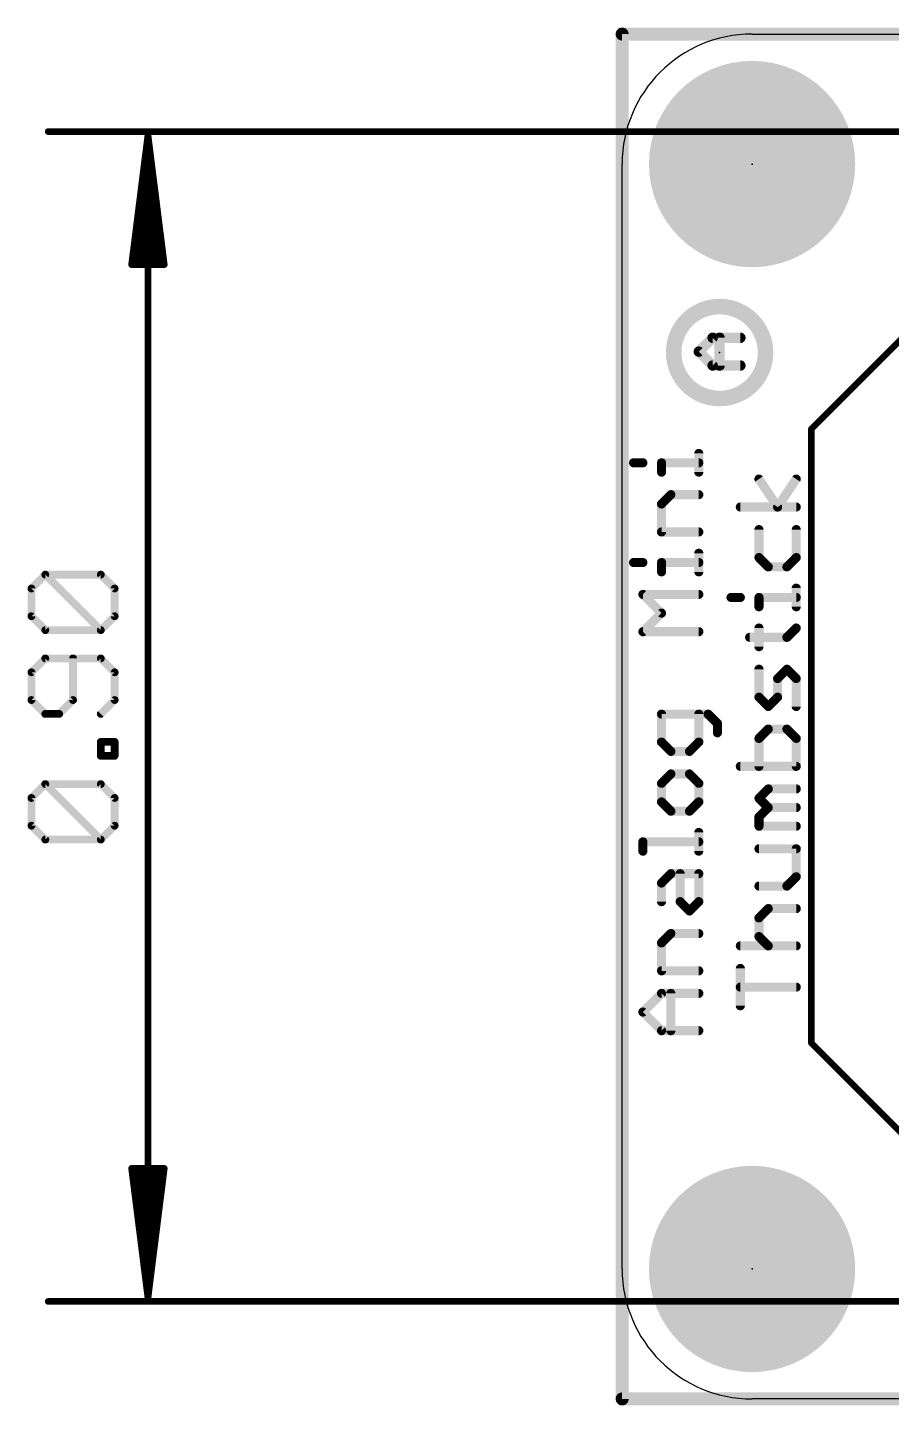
# Model space of a CAD drawing. Extents: x -11.6 to 25.5, y -0.1 to 26.8.
# Drawn here: x -11.62 to 5.26, y -0.13 to 26.8 of the extents above; entities that cross this region are included whole.
import ezdxf

# ---------------------------------------------------------------- set-up
doc = ezdxf.new("R2010")
doc.units = 0
for name, color, linetype in [('1', 12, 'CONTINUOUS'), ('16', 132, 'CONTINUOUS'), ('17', 110, 'CONTINUOUS'), ('20', 53, 'CONTINUOUS'), ('21', 40, 'CONTINUOUS'), ('23', 53, 'CONTINUOUS'), ('39', 12, 'CONTINUOUS'), ('40', 132, 'CONTINUOUS'), ('41', 12, 'CONTINUOUS'), ('42', 132, 'CONTINUOUS'), ('43', 110, 'CONTINUOUS'), ('47', 253, 'CONTINUOUS')]:
    doc.layers.add(name, color=color, linetype=linetype)

# ---------------------------------------------------------------- blocks, each defined once
blk = doc.blocks.new('ROUNDP')
at = {"const_width": 0.5}
blk.add_lwpolyline([(0, -0.25, 1), (0, 0.25, 1), (0, -0.25)], format="xyb", dxfattribs=at)

msp = doc.modelspace()

# ---------------------------------------------------------------- linework, layer by layer
at = {"layer": '1', "const_width": 0.254}
for points in [[(0, 26.67), (0, 0)], [(25.4, 26.67), (0, 26.67)], [(0, 0), (25.4, 0)]]:
    msp.add_lwpolyline(points, dxfattribs=at)
at = {"layer": '1', "const_width": 0.127}
for points in [[(0.0635, 26.67, 1), (-0.0635, 26.67)], [(0, 26.7335, 1), (0, 26.6065)], [(0, 0.0635, 1), (0, -0.0635)], [(-0.0635, 0, 1), (0.0635, 0)]]:
    msp.add_lwpolyline(points, format="xyb", dxfattribs=at)
at = {"layer": '16', "const_width": 0.254}
for points in [[(0, 26.67), (0, 0)], [(25.4, 26.67), (0, 26.67)], [(0, 0), (25.4, 0)]]:
    msp.add_lwpolyline(points, dxfattribs=at)
at = {"layer": '16', "const_width": 0.127}
for points in [[(0.0635, 26.67, 1), (-0.0635, 26.67)], [(0, 26.7335, 1), (0, 26.6065)], [(0, 0.0635, 1), (0, -0.0635)], [(-0.0635, 0, 1), (0.0635, 0)]]:
    msp.add_lwpolyline(points, format="xyb", dxfattribs=at)
at = {"layer": '20'}
for p, q in [((2.54, 26.67), (22.86, 26.67)), ((0, 2.54), (0, 24.13)), ((22.86, 0), (2.54, 0))]:
    msp.add_line(p, q, dxfattribs=at)
for centre, start, end in [((2.54, 24.13), 90, 180), ((2.54, 2.54), 180, 270)]:
    msp.add_arc(centre, 2.54, start, end, dxfattribs=at)
at = {"layer": '21'}
for points, const_width in [([(2.54, 22.33, 1), (2.54, 25.93, 1), (2.54, 22.33)], 0.2032), ([(1.905, 19.549, 1), (1.905, 21.345, 1), (1.905, 19.549)], 0.3048), ([(1.7691, 20.7861, 1), (1.7691, 20.6845)], 0.1016), ([(1.805, 20.6994, 1), (1.7332, 20.7712)], 0.1016), ([(1.9555, 20.7353, 1), (1.8539, 20.7353)], 0.1016), ([(2.3114, 20.6845, 1), (2.3114, 20.7861)], 0.1016), ([(1.5338, 20.5001, 1), (1.462, 20.4282)], 0.1016), ([(1.462, 20.5001, 1), (1.5338, 20.4282)], 0.1016), ([(1.7691, 20.2438, 1), (1.7691, 20.1422)], 0.1016), ([(1.7332, 20.1571, 1), (1.805, 20.2289)], 0.1016), ([(1.8539, 20.193, 1), (1.9555, 20.193)], 0.1016), ([(2.3114, 20.1422, 1), (2.3114, 20.2438)], 0.1016), ([(3.6775, 18.9765, 1), (3.7225, 18.9315)], 0.0635), ([(3.7318, 18.954, 1), (3.6683, 18.954)], 0.0635), ([(0.2233, 18.3369, 1), (0.2233, 18.248)], 0.0889), ([(0.4055, 18.248, 1), (0.4055, 18.3369)], 0.0889), ([(0.7698, 18.3369, 1), (0.7698, 18.248)], 0.0889), ([(0.8143, 18.2925, 1), (0.7254, 18.2925)], 0.0889), ([(1.5431, 18.4746, 1), (1.4542, 18.4746)], 0.0889), ([(1.4986, 18.248, 1), (1.4986, 18.3369)], 0.0889), ([(0.7254, 18.1103, 1), (0.8143, 18.1103)], 0.0889), ([(1.4542, 18.1103, 1), (1.5431, 18.1103)], 0.0889), ([(2.7118, 17.9993, 1), (2.6379, 17.95)], 0.0889), ([(3.4406, 17.95, 1), (3.3666, 17.9993)], 0.0889), ([(0.7384, 17.5189, 1), (0.8013, 17.456)], 0.0889), ([(0.8143, 17.4874, 1), (0.7254, 17.4874)], 0.0889), ([(0.952, 17.7141, 1), (0.952, 17.6252)], 0.0889), ([(0.9835, 17.6382, 1), (0.9206, 17.7011)], 0.0889), ([(1.4986, 17.6252, 1), (1.4986, 17.7141)], 0.0889), ([(2.3105, 17.4726, 1), (2.3105, 17.3837)], 0.0889), ([(3.4036, 17.3837, 1), (3.4036, 17.4726)], 0.0889), ([(3.0022, 17.4528, 1), (3.0762, 17.4035)], 0.0889), ([(3.0022, 17.4035, 1), (3.0762, 17.4528)], 0.0889), ([(0.7698, 16.9853, 1), (0.7698, 16.8964)], 0.0889), ([(0.7254, 16.9409, 1), (0.8143, 16.9409)], 0.0889), ([(1.4986, 16.8964, 1), (1.4986, 16.9853)], 0.0889), ([(2.7193, 16.9875, 1), (2.6304, 16.9875)], 0.0889), ([(3.448, 16.9875, 1), (3.3592, 16.9875)], 0.0889), ([(0.2233, 16.3879, 1), (0.2233, 16.299)], 0.0889), ([(0.4055, 16.299, 1), (0.4055, 16.3879)], 0.0889), ([(0.7698, 16.3879, 1), (0.7698, 16.299)], 0.0889), ([(0.8143, 16.3435, 1), (0.7254, 16.3435)], 0.0889), ([(1.5431, 16.5257, 1), (1.4542, 16.5257)], 0.0889), ([(1.4986, 16.299, 1), (1.4986, 16.3879)], 0.0889), ([(2.6304, 16.4409, 1), (2.7193, 16.4409)], 0.0889), ([(2.7063, 16.4723, 1), (2.6434, 16.4095)], 0.0889), ([(3.3592, 16.4409, 1), (3.448, 16.4409)], 0.0889), ([(3.435, 16.4095, 1), (3.3722, 16.4723)], 0.0889), ([(0.7254, 16.1613, 1), (0.8143, 16.1613)], 0.0889), ([(1.4542, 16.1613, 1), (1.5431, 16.1613)], 0.0889), ([(2.857, 16.3032, 1), (2.857, 16.2143)], 0.0889), ([(2.8256, 16.2273, 1), (2.8885, 16.2902)], 0.0889), ([(3.19, 16.2902, 1), (3.2528, 16.2273)], 0.0889), ([(3.2214, 16.2143, 1), (3.2214, 16.3032)], 0.0889), ([(3.448, 15.8435, 1), (3.3592, 15.8435)], 0.0889), ([(0.4369, 15.7521, 1), (0.374, 15.6892)], 0.0889), ([(0.4055, 15.7651, 1), (0.4055, 15.6762)], 0.0889), ([(1.4986, 15.6762, 1), (1.4986, 15.7651)], 0.0889), ([(2.1283, 15.7058, 1), (2.1283, 15.6169)], 0.0889), ([(2.3105, 15.6169, 1), (2.3105, 15.7058)], 0.0889), ([(2.7193, 15.6613, 1), (2.6304, 15.6613)], 0.0889), ([(2.6748, 15.7058, 1), (2.6748, 15.6169)], 0.0889), ([(3.4036, 15.6169, 1), (3.4036, 15.7058)], 0.0889), ([(0.7384, 15.3248, 1), (0.8013, 15.3877)], 0.0889), ([(0.8013, 15.3248, 1), (0.7384, 15.3877)], 0.0889), ([(2.6304, 15.4791, 1), (2.7193, 15.4791)], 0.0889), ([(3.3592, 15.4791, 1), (3.448, 15.4791)], 0.0889), ([(0.4055, 15.0363, 1), (0.4055, 14.9474)], 0.0889), ([(1.4986, 14.9474, 1), (1.4986, 15.0363)], 0.0889), ([(2.7193, 15.0639, 1), (2.6304, 15.0639)], 0.0889), ([(3.435, 15.0325, 1), (3.3722, 15.0953)], 0.0889), ([(0.374, 15.0233, 1), (0.4369, 14.9605)], 0.0889), ([(2.4927, 14.9262, 1), (2.4927, 14.8373)], 0.0889), ([(3.19, 14.9132, 1), (3.2528, 14.8503)], 0.0889), ([(3.2214, 14.8373, 1), (3.2214, 14.9262)], 0.0889), ([(2.6304, 14.6995, 1), (2.7193, 14.6995)], 0.0889), ([(2.7193, 14.2589, 1), (2.6304, 14.2589)], 0.0889), ([(3.2528, 14.2903, 1), (3.19, 14.2275)], 0.0889), ([(3.2528, 14.2275, 1), (3.19, 14.2903)], 0.0889), ([(3.0837, 14.0767, 1), (2.9948, 14.0767)], 0.0889), ([(3.0078, 14.1081, 1), (3.0707, 14.0453)], 0.0889), ([(3.448, 14.0767, 1), (3.3592, 14.0767)], 0.0889), ([(3.3722, 14.0453, 1), (3.435, 14.1081)], 0.0889), ([(2.7063, 13.7438, 1), (2.6434, 13.6809)], 0.0889), ([(2.6304, 13.7123, 1), (2.7193, 13.7123)], 0.0889), ([(2.9948, 13.7123, 1), (3.0837, 13.7123)], 0.0889), ([(3.0707, 13.6809, 1), (3.0078, 13.7438)], 0.0889), ([(0.7698, 13.4263, 1), (0.7698, 13.3374)], 0.0889), ([(0.8143, 13.3818, 1), (0.7254, 13.3818)], 0.0889), ([(1.5431, 13.3818, 1), (1.4542, 13.3818)], 0.0889), ([(1.7122, 13.4133, 1), (1.6494, 13.3504)], 0.0889), ([(1.6808, 13.3374, 1), (1.6808, 13.4263)], 0.0889), ([(2.8256, 13.5616, 1), (2.8885, 13.4987)], 0.0889), ([(2.8256, 13.4987, 1), (2.8885, 13.5616)], 0.0889), ([(3.3592, 13.5301, 1), (3.448, 13.5301)], 0.0889), ([(1.9074, 13.1997, 1), (1.8185, 13.1997)], 0.0889), ([(1.8315, 13.1682, 1), (1.8944, 13.2311)], 0.0889), ([(0.8013, 12.8667, 1), (0.7384, 12.8038)], 0.0889), ([(1.53, 12.8038, 1), (1.4672, 12.8667)], 0.0889), ([(1.8185, 13.0175, 1), (1.9074, 13.0175)], 0.0889), ([(2.7193, 12.9073, 1), (2.6304, 12.9073)], 0.0889), ([(2.6434, 12.9387, 1), (2.7063, 12.8759)], 0.0889), ([(2.857, 13.1339, 1), (2.857, 13.045)], 0.0889), ([(2.8885, 13.0581, 1), (2.8256, 13.1209)], 0.0889), ([(3.2528, 13.1209, 1), (3.19, 13.0581)], 0.0889), ([(3.2214, 13.045, 1), (3.2214, 13.1339)], 0.0889), ([(3.448, 12.9073, 1), (3.3592, 12.9073)], 0.0889), ([(3.3722, 12.8759, 1), (3.435, 12.9387)], 0.0889), ([(0.7254, 12.8353, 1), (0.8143, 12.8353)], 0.0889), ([(0.952, 12.6975, 1), (0.952, 12.6086)], 0.0889), ([(0.9206, 12.6217, 1), (0.9835, 12.6845)], 0.0889), ([(1.285, 12.6845, 1), (1.3478, 12.6217)], 0.0889), ([(1.3164, 12.6086, 1), (1.3164, 12.6975)], 0.0889), ([(1.4542, 12.8353, 1), (1.5431, 12.8353)], 0.0889), ([(2.3105, 12.4052, 1), (2.3105, 12.3163)], 0.0889), ([(2.6304, 12.3607, 1), (2.7193, 12.3607)], 0.0889), ([(3.3592, 12.3607, 1), (3.448, 12.3607)], 0.0889), ([(3.4036, 12.3163, 1), (3.4036, 12.4052)], 0.0889), ([(0.8143, 12.0303, 1), (0.7254, 12.0303)], 0.0889), ([(0.952, 12.2569, 1), (0.952, 12.168)], 0.0889), ([(0.9835, 12.181, 1), (0.9206, 12.2439)], 0.0889), ([(1.3478, 12.2439, 1), (1.285, 12.181)], 0.0889), ([(1.3164, 12.168, 1), (1.3164, 12.2569)], 0.0889), ([(1.5431, 12.0303, 1), (1.4542, 12.0303)], 0.0889), ([(0.7384, 12.0617, 1), (0.8013, 11.9988)], 0.0889), ([(1.4672, 11.9988, 1), (1.53, 12.0617)], 0.0889), ([(2.857, 11.9645, 1), (2.857, 11.8756)], 0.0889), ([(2.8885, 11.8887, 1), (2.8256, 11.9515)], 0.0889), ([(3.4036, 11.8756, 1), (3.4036, 11.9645)], 0.0889), ([(0.8013, 11.6973, 1), (0.7384, 11.6344)], 0.0889), ([(0.7254, 11.6659, 1), (0.8143, 11.6659)], 0.0889), ([(1.4542, 11.6659, 1), (1.5431, 11.6659)], 0.0889), ([(1.53, 11.6344, 1), (1.4672, 11.6973)], 0.0889), ([(2.7063, 11.7693, 1), (2.6434, 11.7065)], 0.0889), ([(2.6434, 11.7693, 1), (2.7063, 11.7065)], 0.0889), ([(2.857, 11.6002, 1), (2.857, 11.5113)], 0.0889), ([(2.8885, 11.5243, 1), (2.8256, 11.5871)], 0.0889), ([(2.8256, 11.5243, 1), (2.8885, 11.5871)], 0.0889), ([(3.4036, 11.5113, 1), (3.4036, 11.6002)], 0.0889), ([(0.952, 11.5281, 1), (0.952, 11.4392)], 0.0889), ([(0.9206, 11.4523, 1), (0.9835, 11.5151)], 0.0889), ([(1.285, 11.5151, 1), (1.3478, 11.4523)], 0.0889), ([(1.3164, 11.4392, 1), (1.3164, 11.5281)], 0.0889), ([(2.7193, 11.3735, 1), (2.6304, 11.3735)], 0.0889), ([(2.6434, 11.405, 1), (2.7063, 11.3421)], 0.0889), ([(1.5431, 11.0685, 1), (1.4542, 11.0685)], 0.0889), ([(2.6748, 11.2358, 1), (2.6748, 11.1469)], 0.0889), ([(2.6304, 11.1913, 1), (2.7193, 11.1913)], 0.0889), ([(3.4036, 11.1469, 1), (3.4036, 11.2358)], 0.0889), ([(0.4499, 10.8863, 1), (0.361, 10.8863)], 0.0889), ([(0.4055, 10.9307, 1), (0.4055, 10.8418)], 0.0889), ([(1.4986, 10.8418, 1), (1.4986, 10.9307)], 0.0889), ([(2.6748, 10.7951, 1), (2.6748, 10.7063)], 0.0889), ([(3.448, 10.7507, 1), (3.3592, 10.7507)], 0.0889), ([(3.4036, 10.7063, 1), (3.4036, 10.7951)], 0.0889), ([(0.361, 10.7041, 1), (0.4499, 10.7041)], 0.0889), ([(1.4542, 10.7041, 1), (1.5431, 10.7041)], 0.0889), ([(0.952, 10.3079, 1), (0.952, 10.219)], 0.0889), ([(0.9835, 10.232, 1), (0.9206, 10.2949)], 0.0889), ([(1.1787, 10.2635, 1), (1.0898, 10.2635)], 0.0889), ([(1.5431, 10.2635, 1), (1.4542, 10.2635)], 0.0889), ([(1.4986, 10.219, 1), (1.4986, 10.3079)], 0.0889), ([(3.3592, 10.2041, 1), (3.448, 10.2041)], 0.0889), ([(3.435, 10.1727, 1), (3.3722, 10.2356)], 0.0889), ([(0.7384, 10.1127, 1), (0.8013, 10.0498)], 0.0889), ([(0.8143, 10.0813, 1), (0.7254, 10.0813)], 0.0889), ([(2.6748, 10.0664, 1), (2.6748, 9.9775)], 0.0889), ([(3.19, 10.0534, 1), (3.2528, 9.9905)], 0.0889), ([(3.2214, 9.9775, 1), (3.2214, 10.0664)], 0.0889), ([(0.7254, 9.7169, 1), (0.8143, 9.7169)], 0.0889), ([(1.1657, 9.7483, 1), (1.1028, 9.6855)], 0.0889), ([(1.0898, 9.7169, 1), (1.1787, 9.7169)], 0.0889), ([(1.4542, 9.7169, 1), (1.5431, 9.7169)], 0.0889), ([(1.53, 9.6855, 1), (1.4672, 9.7483)], 0.0889), ([(1.285, 9.5661, 1), (1.3478, 9.5033)], 0.0889), ([(1.285, 9.5033, 1), (1.3478, 9.5661)], 0.0889), ([(2.7193, 9.3991, 1), (2.6304, 9.3991)], 0.0889), ([(2.6434, 9.4305, 1), (2.7063, 9.3677)], 0.0889), ([(2.857, 9.6258, 1), (2.857, 9.5369)], 0.0889), ([(2.8885, 9.5499, 1), (2.8256, 9.6127)], 0.0889), ([(3.4036, 9.5369, 1), (3.4036, 9.6258)], 0.0889), ([(0.952, 9.1385, 1), (0.952, 9.0496)], 0.0889), ([(0.9835, 9.0626, 1), (0.9206, 9.1255)], 0.0889), ([(1.4986, 9.0496, 1), (1.4986, 9.1385)], 0.0889), ([(0.7384, 8.9433, 1), (0.8013, 8.8804)], 0.0889), ([(0.8143, 8.9119, 1), (0.7254, 8.9119)], 0.0889), ([(2.3105, 8.897, 1), (2.3105, 8.8081)], 0.0889), ([(2.7063, 9.0662, 1), (2.6434, 9.0033)], 0.0889), ([(2.6304, 9.0347, 1), (2.7193, 9.0347)], 0.0889), ([(2.8256, 8.8211, 1), (2.8885, 8.884)], 0.0889), ([(3.4036, 8.8081, 1), (3.4036, 8.897)], 0.0889), ([(0.7698, 8.4097, 1), (0.7698, 8.3209)], 0.0889), ([(0.7254, 8.3653, 1), (0.8143, 8.3653)], 0.0889), ([(1.4986, 8.3209, 1), (1.4986, 8.4097)], 0.0889), ([(2.3549, 8.4119, 1), (2.266, 8.4119)], 0.0889), ([(2.3105, 8.092, 1), (2.3105, 8.0031)], 0.0889), ([(3.4036, 8.0031, 1), (3.4036, 8.092)], 0.0889), ([(0.7698, 7.9691, 1), (0.7698, 7.8802)], 0.0889), ([(0.8013, 7.8932, 1), (0.7384, 7.9561)], 0.0889), ([(0.9965, 7.9247, 1), (0.9076, 7.9247)], 0.0889), ([(1.4986, 7.8802, 1), (1.4986, 7.9691)], 0.0889), ([(0.4369, 7.5917, 1), (0.374, 7.5288)], 0.0889), ([(0.374, 7.5917, 1), (0.4369, 7.5288)], 0.0889), ([(2.266, 7.6832, 1), (2.3549, 7.6832)], 0.0889), ([(0.7698, 7.2404, 1), (0.7698, 7.1515)], 0.0889), ([(0.7384, 7.1645, 1), (0.8013, 7.2273)], 0.0889), ([(1.4986, 7.1515, 1), (1.4986, 7.2404)], 0.0889), ([(0.9076, 7.1959, 1), (0.9965, 7.1959)], 0.0889), ([(3.7225, 6.9765, 1), (3.6775, 6.9315)], 0.0635), ([(3.6683, 6.954, 1), (3.7318, 6.954)], 0.0635), ([(2.54, 0.74, 1), (2.54, 4.34, 1), (2.54, 0.74)], 0.2032)]:
    msp.add_lwpolyline(points, format="xyb", dxfattribs=dict(at, const_width=const_width))
for points, const_width in [([(3.7, 18.954), (6.7, 21.954)], 0.127), ([(1.4979, 20.4642), (1.7691, 20.7353)], 0.2032), ([(1.7691, 20.7353), (2.3114, 20.7353)], 0.2032), ([(1.9047, 20.193), (1.9047, 20.7353)], 0.2032), ([(1.7691, 20.193), (1.4979, 20.4642)], 0.2032), ([(2.3114, 20.193), (1.7691, 20.193)], 0.2032), ([(3.7, 6.954), (3.7, 18.954)], 0.127), ([(0.2233, 18.2925), (0.4055, 18.2925)], 0.1778), ([(0.7698, 18.1103), (0.7698, 18.2925)], 0.1778), ([(0.7698, 18.2925), (1.4986, 18.2925)], 0.1778), ([(1.4986, 18.1103), (1.4986, 18.4746)], 0.1778), ([(3.0392, 17.4281), (2.6748, 17.9747)], 0.1778), ([(3.4036, 17.9747), (3.0392, 17.4281)], 0.1778), ([(0.7698, 17.4874), (0.952, 17.6696)], 0.1778), ([(0.7698, 16.9409), (0.7698, 17.4874)], 0.1778), ([(0.952, 17.6696), (1.4986, 17.6696)], 0.1778), ([(3.4036, 17.4281), (2.3105, 17.4281)], 0.1778), ([(1.4986, 16.9409), (0.7698, 16.9409)], 0.1778), ([(2.6748, 16.9875), (2.6748, 16.4409)], 0.1778), ([(3.4036, 16.4409), (3.4036, 16.9875)], 0.1778), ([(0.2233, 16.3435), (0.4055, 16.3435)], 0.1778), ([(0.7698, 16.1613), (0.7698, 16.3435)], 0.1778), ([(0.7698, 16.3435), (1.4986, 16.3435)], 0.1778), ([(1.4986, 16.1613), (1.4986, 16.5257)], 0.1778), ([(2.6748, 16.4409), (2.857, 16.2587)], 0.1778), ([(3.2214, 16.2587), (3.4036, 16.4409)], 0.1778), ([(2.857, 16.2587), (3.2214, 16.2587)], 0.1778), ([(3.4036, 15.4791), (3.4036, 15.8435)], 0.1778), ([(0.7698, 15.3563), (0.4055, 15.7206)], 0.1778), ([(0.4055, 15.7206), (1.4986, 15.7206)], 0.1778), ([(2.1283, 15.6613), (2.3105, 15.6613)], 0.1778), ([(2.6748, 15.4791), (2.6748, 15.6613)], 0.1778), ([(2.6748, 15.6613), (3.4036, 15.6613)], 0.1778), ([(0.4055, 14.9919), (0.7698, 15.3563)], 0.1778), ([(1.4986, 14.9919), (0.4055, 14.9919)], 0.1778), ([(2.6748, 14.6995), (2.6748, 15.0639)], 0.1778), ([(3.2214, 14.8817), (3.4036, 15.0639)], 0.1778), ([(2.4927, 14.8817), (3.2214, 14.8817)], 0.1778), ([(2.6748, 13.7123), (2.6748, 14.2589)], 0.1778), ([(3.2214, 14.2589), (3.0392, 14.0767)], 0.1778), ([(3.4036, 14.0767), (3.2214, 14.2589)], 0.1778), ([(3.0392, 14.0767), (3.0392, 13.7123)], 0.1778), ([(3.4036, 13.5301), (3.4036, 14.0767)], 0.1778), ([(2.857, 13.5301), (2.6748, 13.7123)], 0.1778), ([(3.0392, 13.7123), (2.857, 13.5301)], 0.1778), ([(1.6808, 13.3818), (0.7698, 13.3818)], 0.1778), ([(0.7698, 13.3818), (0.7698, 12.8353)], 0.1778), ([(1.4986, 12.8353), (1.4986, 13.3818)], 0.1778), ([(1.863, 13.1997), (1.6808, 13.3818)], 0.1778), ([(1.863, 13.0175), (1.863, 13.1997)], 0.1778), ([(0.7698, 12.8353), (0.952, 12.6531)], 0.1778), ([(1.3164, 12.6531), (1.4986, 12.8353)], 0.1778), ([(2.857, 13.0895), (2.6748, 12.9073)], 0.1778), ([(2.6748, 12.9073), (2.6748, 12.3607)], 0.1778), ([(3.2214, 13.0895), (2.857, 13.0895)], 0.1778), ([(3.4036, 12.9073), (3.2214, 13.0895)], 0.1778), ([(3.4036, 12.3607), (3.4036, 12.9073)], 0.1778), ([(0.952, 12.6531), (1.3164, 12.6531)], 0.1778), ([(2.3105, 12.3607), (3.4036, 12.3607)], 0.1778), ([(0.952, 12.2124), (0.7698, 12.0303)], 0.1778), ([(0.7698, 12.0303), (0.7698, 11.6659)], 0.1778), ([(1.3164, 12.2124), (0.952, 12.2124)], 0.1778), ([(1.4986, 12.0303), (1.3164, 12.2124)], 0.1778), ([(1.4986, 11.6659), (1.4986, 12.0303)], 0.1778), ([(2.6748, 11.7379), (2.857, 11.9201)], 0.1778), ([(2.857, 11.9201), (3.4036, 11.9201)], 0.1778), ([(0.7698, 11.6659), (0.952, 11.4837)], 0.1778), ([(1.3164, 11.4837), (1.4986, 11.6659)], 0.1778), ([(2.857, 11.5557), (2.6748, 11.7379)], 0.1778), ([(2.6748, 11.3735), (2.857, 11.5557)], 0.1778), ([(2.857, 11.5557), (3.4036, 11.5557)], 0.1778), ([(0.952, 11.4837), (1.3164, 11.4837)], 0.1778), ([(2.6748, 11.1913), (2.6748, 11.3735)], 0.1778), ([(1.4986, 10.7041), (1.4986, 11.0685)], 0.1778), ([(3.4036, 11.1913), (2.6748, 11.1913)], 0.1778), ([(0.4055, 10.7041), (0.4055, 10.8863)], 0.1778), ([(0.4055, 10.8863), (1.4986, 10.8863)], 0.1778), ([(3.4036, 10.7507), (2.6748, 10.7507)], 0.1778), ([(3.4036, 10.2041), (3.4036, 10.7507)], 0.1778), ([(0.7698, 10.0813), (0.952, 10.2635)], 0.1778), ([(0.952, 10.2635), (1.4986, 10.2635)], 0.1778), ([(1.1342, 9.7169), (1.1342, 10.2635)], 0.1778), ([(1.4986, 10.2635), (1.4986, 9.7169)], 0.1778), ([(3.2214, 10.0219), (3.4036, 10.2041)], 0.1778), ([(0.7698, 9.7169), (0.7698, 10.0813)], 0.1778), ([(2.6748, 10.0219), (3.2214, 10.0219)], 0.1778), ([(1.3164, 9.5347), (1.1342, 9.7169)], 0.1778), ([(1.4986, 9.7169), (1.3164, 9.5347)], 0.1778), ([(2.6748, 9.3991), (2.857, 9.5813)], 0.1778), ([(2.6748, 9.0347), (2.6748, 9.3991)], 0.1778), ([(2.857, 9.5813), (3.4036, 9.5813)], 0.1778), ([(0.7698, 8.9119), (0.952, 9.0941)], 0.1778), ([(0.952, 9.0941), (1.4986, 9.0941)], 0.1778), ([(0.7698, 8.3653), (0.7698, 8.9119)], 0.1778), ([(2.3105, 8.8526), (3.4036, 8.8526)], 0.1778), ([(2.857, 8.8526), (2.6748, 9.0347)], 0.1778), ([(1.4986, 8.3653), (0.7698, 8.3653)], 0.1778), ([(2.3105, 7.6832), (2.3105, 8.4119)], 0.1778), ([(3.4036, 8.0475), (2.3105, 8.0475)], 0.1778), ([(0.4055, 7.5603), (0.7698, 7.9247)], 0.1778), ([(0.7698, 7.9247), (1.4986, 7.9247)], 0.1778), ([(0.952, 7.1959), (0.952, 7.9247)], 0.1778), ([(0.7698, 7.1959), (0.4055, 7.5603)], 0.1778), ([(1.4986, 7.1959), (0.7698, 7.1959)], 0.1778), ([(6.7, 3.954), (3.7, 6.954)], 0.127)]:
    msp.add_lwpolyline(points, dxfattribs=dict(at, const_width=const_width))
at = {"layer": '23'}
for p in [(2.54, 24.13), (1.905, 20.447), (2.54, 2.54)]:
    msp.add_point(p, dxfattribs=at)
at = {"layer": '39', "const_width": 2.032}
for points in [[(2.54, 23.13, 1), (2.54, 25.13, 1), (2.54, 23.13)], [(2.54, 1.54, 1), (2.54, 3.54, 1), (2.54, 1.54)]]:
    msp.add_lwpolyline(points, format="xyb", dxfattribs=at)
at = {"layer": '40', "const_width": 2.032}
for points in [[(2.54, 23.13, 1), (2.54, 25.13, 1), (2.54, 23.13)], [(2.54, 1.54, 1), (2.54, 3.54, 1), (2.54, 1.54)]]:
    msp.add_lwpolyline(points, format="xyb", dxfattribs=at)
at = {"layer": '41', "const_width": 2.032}
for points in [[(2.54, 23.13, 1), (2.54, 25.13, 1), (2.54, 23.13)], [(2.54, 1.54, 1), (2.54, 3.54, 1), (2.54, 1.54)]]:
    msp.add_lwpolyline(points, format="xyb", dxfattribs=at)
at = {"layer": '42', "const_width": 2.032}
for points in [[(2.54, 23.13, 1), (2.54, 25.13, 1), (2.54, 23.13)], [(2.54, 1.54, 1), (2.54, 3.54, 1), (2.54, 1.54)]]:
    msp.add_lwpolyline(points, format="xyb", dxfattribs=at)
at = {"layer": '43', "const_width": 2.032}
for points in [[(2.54, 23.13, 1), (2.54, 25.13, 1), (2.54, 23.13)], [(2.54, 1.54, 1), (2.54, 3.54, 1), (2.54, 1.54)]]:
    msp.add_lwpolyline(points, format="xyb", dxfattribs=at)
at = {"layer": '47'}
for points, const_width in [([(13.335, 24.765), (-11.221, 24.765)], 0.13), ([(-9.271, 24.7), (-9.5902, 22.165)], 0.13), ([(-9.271, 24.7), (-9.531, 22.165)], 0.13), ([(-9.271, 24.7), (-9.401, 22.165)], 0.13), ([(-9.271, 1.97), (-9.271, 24.7)], 0.13), ([(-8.9518, 22.165), (-9.271, 24.7)], 0.13), ([(-9.141, 22.165), (-9.271, 24.7)], 0.13), ([(-9.011, 22.165), (-9.271, 24.7)], 0.13), ([(-9.5902, 22.165), (-8.9518, 22.165)], 0.13), ([(-11.5487, 15.8362), (-11.2775, 16.1074)], 0.1524), ([(-11.2775, 16.1074), (-10.1929, 16.1074)], 0.1524), ([(-10.1929, 15.0227), (-11.2775, 16.1074)], 0.1524), ([(-10.1929, 16.1074), (-9.9217, 15.8362)], 0.1524), ([(-11.5487, 15.2939), (-11.5487, 15.8362)], 0.1524), ([(-9.9217, 15.8362), (-9.9217, 15.2939)], 0.1524), ([(-11.2775, 15.0227), (-11.5487, 15.2939)], 0.1524), ([(-9.9217, 15.2939), (-10.1929, 15.0227)], 0.1524), ([(-10.1929, 15.0227), (-11.2775, 15.0227)], 0.1524), ([(-11.2775, 14.4702), (-11.5487, 14.199)], 0.1524), ([(-10.1929, 14.4702), (-11.2775, 14.4702)], 0.1524), ([(-10.7352, 13.6567), (-10.7352, 14.4702)], 0.1524), ([(-9.9217, 14.199), (-10.1929, 14.4702)], 0.1524), ([(-11.5487, 14.199), (-11.5487, 13.6567)], 0.1524), ([(-9.9217, 13.6567), (-9.9217, 14.199)], 0.1524), ([(-11.5487, 13.6567), (-11.2775, 13.3855)], 0.1524), ([(-11.0064, 13.3855), (-10.7352, 13.6567)], 0.1524), ([(-10.1929, 13.3855), (-9.9217, 13.6567)], 0.1524), ([(-11.2775, 13.3855), (-11.0064, 13.3855)], 0.1524), ([(-10.1929, 12.567), (-10.1929, 12.8381)], 0.1524), ([(-10.1929, 12.8381), (-9.9217, 12.8381)], 0.1524), ([(-9.9217, 12.8381), (-9.9217, 12.567)], 0.1524), ([(-9.9217, 12.567), (-10.1929, 12.567)], 0.1524), ([(-11.5487, 11.7433), (-11.2775, 12.0145)], 0.1524), ([(-11.2775, 12.0145), (-10.1929, 12.0145)], 0.1524), ([(-10.1929, 10.9298), (-11.2775, 12.0145)], 0.1524), ([(-10.1929, 12.0145), (-9.9217, 11.7433)], 0.1524), ([(-11.5487, 11.201), (-11.5487, 11.7433)], 0.1524), ([(-9.9217, 11.7433), (-9.9217, 11.201)], 0.1524), ([(-11.2775, 10.9298), (-11.5487, 11.201)], 0.1524), ([(-9.9217, 11.201), (-10.1929, 10.9298)], 0.1524), ([(-10.1929, 10.9298), (-11.2775, 10.9298)], 0.1524), ([(-9.271, 1.97), (-9.5902, 4.505)], 0.13), ([(-9.5902, 4.505), (-8.9518, 4.505)], 0.13), ([(-9.271, 1.97), (-9.531, 4.505)], 0.13), ([(-9.271, 1.97), (-9.401, 4.505)], 0.13), ([(-8.9518, 4.505), (-9.271, 1.97)], 0.13), ([(-9.141, 4.505), (-9.271, 1.97)], 0.13), ([(-9.011, 4.505), (-9.271, 1.97)], 0.13), ([(12.7, 1.905), (-11.221, 1.905)], 0.13)]:
    msp.add_lwpolyline(points, dxfattribs=dict(at, const_width=const_width))
for points, const_width in [([(-11.221, 24.7975, 1), (-11.221, 24.7325)], 0.065), ([(-9.2385, 24.7, 1), (-9.3035, 24.7)], 0.065), ([(-9.2388, 24.7041, 1), (-9.3032, 24.6959)], 0.065), ([(-9.2385, 24.6983, 1), (-9.3035, 24.7017)], 0.065), ([(-9.2385, 24.7017, 1), (-9.3035, 24.6983)], 0.065), ([(-9.2387, 24.7033, 1), (-9.3033, 24.6967)], 0.065), ([(-9.2387, 24.6967, 1), (-9.3033, 24.7033)], 0.065), ([(-9.2388, 24.6959, 1), (-9.3032, 24.7041)], 0.065), ([(-9.6225, 22.1691, 1), (-9.558, 22.1609)], 0.065), ([(-9.5902, 22.1975, 1), (-9.5902, 22.1325)], 0.065), ([(-9.5633, 22.1683, 1), (-9.4987, 22.1617)], 0.065), ([(-9.4335, 22.1667, 1), (-9.3685, 22.1633)], 0.065), ([(-9.1735, 22.1633, 1), (-9.1085, 22.1667)], 0.065), ([(-9.0433, 22.1617, 1), (-8.9787, 22.1683)], 0.065), ([(-8.984, 22.1609, 1), (-8.9195, 22.1691)], 0.065), ([(-8.9518, 22.1325, 1), (-8.9518, 22.1975)], 0.065), ([(-11.2506, 16.1343, 1), (-11.3045, 16.0804)], 0.0762), ([(-11.2775, 16.1455, 1), (-11.2775, 16.0693)], 0.0762), ([(-11.2506, 16.0804, 1), (-11.3045, 16.1343)], 0.0762), ([(-10.1659, 16.1343, 1), (-10.2198, 16.0804)], 0.0762), ([(-10.1929, 16.0693, 1), (-10.1929, 16.1455)], 0.0762), ([(-11.5106, 15.8362, 1), (-11.5868, 15.8362)], 0.0762), ([(-11.5756, 15.8631, 1), (-11.5217, 15.8093)], 0.0762), ([(-9.8836, 15.8362, 1), (-9.9598, 15.8362)], 0.0762), ([(-9.9486, 15.8093, 1), (-9.8948, 15.8631)], 0.0762), ([(-11.5217, 15.3208, 1), (-11.5756, 15.2669)], 0.0762), ([(-9.8948, 15.2669, 1), (-9.9486, 15.3208)], 0.0762), ([(-11.5868, 15.2939, 1), (-11.5106, 15.2939)], 0.0762), ([(-11.2775, 15.0608, 1), (-11.2775, 14.9846)], 0.0762), ([(-11.3045, 14.9958, 1), (-11.2506, 15.0496)], 0.0762), ([(-10.2198, 15.0496, 1), (-10.1659, 14.9958)], 0.0762), ([(-10.2198, 14.9958, 1), (-10.1659, 15.0496)], 0.0762), ([(-10.1929, 14.9846, 1), (-10.1929, 15.0608)], 0.0762), ([(-9.9598, 15.2939, 1), (-9.8836, 15.2939)], 0.0762), ([(-11.2775, 14.5083, 1), (-11.2775, 14.4321)], 0.0762), ([(-11.2506, 14.4433, 1), (-11.3045, 14.4971)], 0.0762), ([(-10.6971, 14.4702, 1), (-10.7733, 14.4702)], 0.0762), ([(-10.1659, 14.4971, 1), (-10.2198, 14.4433)], 0.0762), ([(-10.1929, 14.4321, 1), (-10.1929, 14.5083)], 0.0762), ([(-11.5106, 14.199, 1), (-11.5868, 14.199)], 0.0762), ([(-9.8836, 14.199, 1), (-9.9598, 14.199)], 0.0762), ([(-11.5756, 14.226, 1), (-11.5217, 14.1721)], 0.0762), ([(-9.9486, 14.1721, 1), (-9.8948, 14.226)], 0.0762), ([(-11.5217, 13.6836, 1), (-11.5756, 13.6298)], 0.0762), ([(-10.7083, 13.6298, 1), (-10.7621, 13.6836)], 0.0762), ([(-9.8948, 13.6298, 1), (-9.9486, 13.6836)], 0.0762), ([(-11.5868, 13.6567, 1), (-11.5106, 13.6567)], 0.0762), ([(-10.7733, 13.6567, 1), (-10.6971, 13.6567)], 0.0762), ([(-9.9598, 13.6567, 1), (-9.8836, 13.6567)], 0.0762), ([(-11.2775, 13.4236, 1), (-11.2775, 13.3474)], 0.0762), ([(-11.3045, 13.3586, 1), (-11.2506, 13.4125)], 0.0762), ([(-11.0333, 13.4125, 1), (-10.9794, 13.3586)], 0.0762), ([(-11.0064, 13.3474, 1), (-11.0064, 13.4236)], 0.0762), ([(-10.2198, 13.4125, 1), (-10.1659, 13.3586)], 0.0762), ([(-10.1548, 12.8381, 1), (-10.231, 12.8381)], 0.0762), ([(-10.1929, 12.8762, 1), (-10.1929, 12.8)], 0.0762), ([(-9.8836, 12.8381, 1), (-9.9598, 12.8381)], 0.0762), ([(-9.9217, 12.8, 1), (-9.9217, 12.8762)], 0.0762), ([(-10.1929, 12.6051, 1), (-10.1929, 12.5289)], 0.0762), ([(-10.231, 12.567, 1), (-10.1548, 12.567)], 0.0762), ([(-9.9598, 12.567, 1), (-9.8836, 12.567)], 0.0762), ([(-9.9217, 12.5289, 1), (-9.9217, 12.6051)], 0.0762), ([(-11.2506, 12.0414, 1), (-11.3045, 11.9875)], 0.0762), ([(-11.2775, 12.0526, 1), (-11.2775, 11.9764)], 0.0762), ([(-11.2506, 11.9875, 1), (-11.3045, 12.0414)], 0.0762), ([(-10.1659, 12.0414, 1), (-10.2198, 11.9875)], 0.0762), ([(-10.1929, 11.9764, 1), (-10.1929, 12.0526)], 0.0762), ([(-11.5106, 11.7433, 1), (-11.5868, 11.7433)], 0.0762), ([(-11.5756, 11.7702, 1), (-11.5217, 11.7164)], 0.0762), ([(-9.8836, 11.7433, 1), (-9.9598, 11.7433)], 0.0762), ([(-9.9486, 11.7164, 1), (-9.8948, 11.7702)], 0.0762), ([(-11.5217, 11.2279, 1), (-11.5756, 11.174)], 0.0762), ([(-11.5868, 11.201, 1), (-11.5106, 11.201)], 0.0762), ([(-9.9598, 11.201, 1), (-9.8836, 11.201)], 0.0762), ([(-9.8948, 11.174, 1), (-9.9486, 11.2279)], 0.0762), ([(-11.2775, 10.9679, 1), (-11.2775, 10.8917)], 0.0762), ([(-11.3045, 10.9029, 1), (-11.2506, 10.9568)], 0.0762), ([(-10.2198, 10.9568, 1), (-10.1659, 10.9029)], 0.0762), ([(-10.2198, 10.9029, 1), (-10.1659, 10.9568)], 0.0762), ([(-10.1929, 10.8917, 1), (-10.1929, 10.9679)], 0.0762), ([(-9.558, 4.5091, 1), (-9.6225, 4.5009)], 0.065), ([(-9.5902, 4.5375, 1), (-9.5902, 4.4725)], 0.065), ([(-9.4987, 4.5083, 1), (-9.5633, 4.5017)], 0.065), ([(-9.3685, 4.5067, 1), (-9.4335, 4.5033)], 0.065), ([(-9.1085, 4.5033, 1), (-9.1735, 4.5067)], 0.065), ([(-8.9787, 4.5017, 1), (-9.0433, 4.5083)], 0.065), ([(-8.9195, 4.5009, 1), (-8.984, 4.5091)], 0.065), ([(-8.9518, 4.4725, 1), (-8.9518, 4.5375)], 0.065), ([(-11.221, 1.9375, 1), (-11.221, 1.8725)], 0.065), ([(-9.3032, 1.9741, 1), (-9.2388, 1.9659)], 0.065), ([(-9.3033, 1.9733, 1), (-9.2387, 1.9667)], 0.065), ([(-9.3035, 1.9683, 1), (-9.2385, 1.9717)], 0.065), ([(-9.3035, 1.9717, 1), (-9.2385, 1.9683)], 0.065), ([(-9.3035, 1.97, 1), (-9.2385, 1.97)], 0.065), ([(-9.3033, 1.9667, 1), (-9.2387, 1.9733)], 0.065), ([(-9.3032, 1.9659, 1), (-9.2388, 1.9741)], 0.065)]:
    msp.add_lwpolyline(points, format="xyb", dxfattribs=dict(at, const_width=const_width))

# ---------------------------------------------------------------- block references
at = {"layer": '17', "xscale": 3.216, "yscale": 3.216}
for p in [(2.54, 24.13), (2.54, 24.13), (2.54, 2.54), (2.54, 2.54)]:
    msp.add_blockref('ROUNDP', p, dxfattribs=at)

doc.saveas('drawing.dxf')
